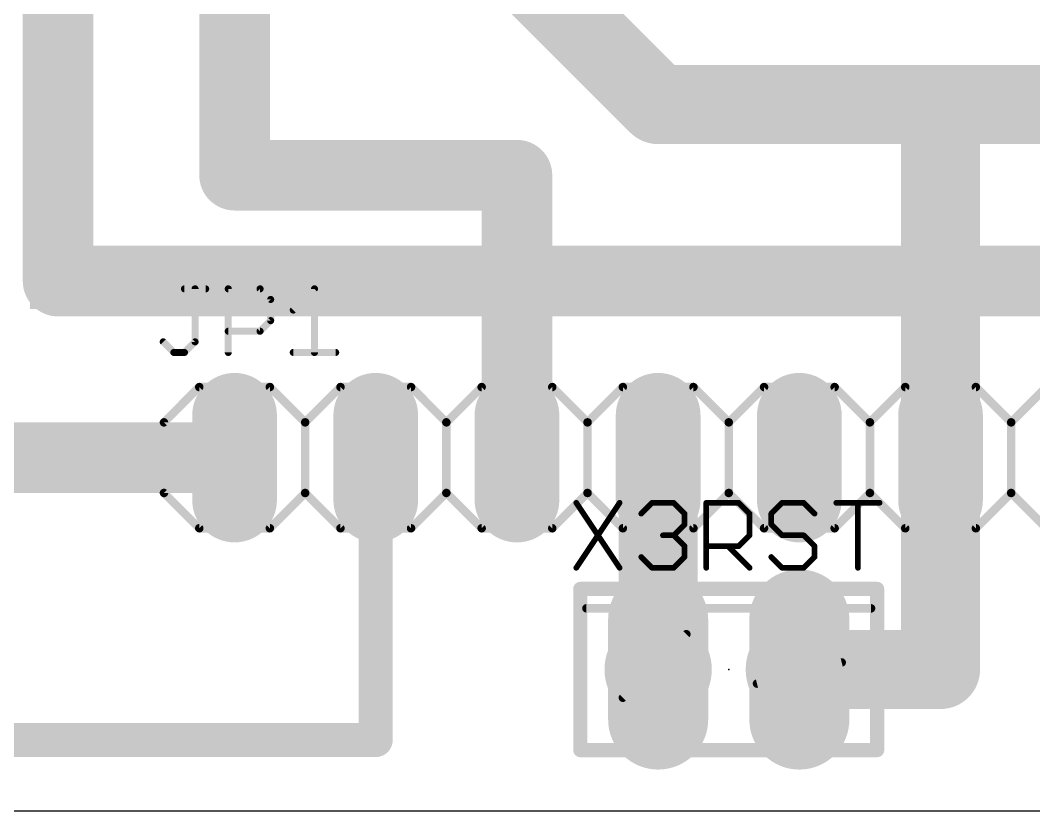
# Model space of a CAD drawing. Extents: x -1 to 60.6, y -1.3 to 45.7.
# Drawn here: x 20.27 to 38.51, y -1.27 to 12.95 of the extents above; entities that cross this region are included whole.
import ezdxf

# ---------------------------------------------------------------- set-up
doc = ezdxf.new("R2010")
doc.units = 0
for name, color, linetype in [('1', 22, 'CONTINUOUS'), ('16', 175, 'CONTINUOUS'), ('17', 82, 'CONTINUOUS'), ('18', 82, 'CONTINUOUS'), ('20', 7, 'CONTINUOUS'), ('21', 253, 'CONTINUOUS'), ('23', 7, 'CONTINUOUS'), ('25', 253, 'CONTINUOUS'), ('51', 253, 'CONTINUOUS')]:
    doc.layers.add(name, color=color, linetype=linetype)

# ---------------------------------------------------------------- blocks, each defined once
blk = doc.blocks.new('RECT')
blk.add_solid([(-0.5, -0.5), (0.5, -0.5), (-0.5, 0.5), (0.5, 0.5)])
blk = doc.blocks.new('LONGP100')
at = {"const_width": 1}
blk.add_lwpolyline([(-0.5, 0), (0.5, 0)], dxfattribs=at)
at = {"const_width": 0.5}
for points in [[(-0.5, 0.25, 1), (-0.5, -0.25)], [(0.5, -0.25, 1), (0.5, 0.25)]]:
    blk.add_lwpolyline(points, format="xyb", dxfattribs=at)
blk = doc.blocks.new('SQUAREV')
blk.add_solid([(-0.5, -0.5), (0.5, -0.5), (-0.5, 0.5), (0.5, 0.5)])

msp = doc.modelspace()

# ---------------------------------------------------------------- linework, layer by layer
at = {"layer": '1', "const_width": 1.27}
for points in [[(24.13, 27.94), (24.13, 11.43)], [(20.955, 16.51), (20.955, 11.43)], [(20.955, 8.255), (49.53, 8.255)]]:
    msp.add_lwpolyline(points, dxfattribs=at)
at = {"layer": '1', "const_width": 0.635}
for points in [[(20.6375, 11.43, 1), (21.2725, 11.43)], [(23.8125, 11.43, 1), (24.4475, 11.43)], [(20.955, 8.5725, 1), (20.955, 7.9375)]]:
    msp.add_lwpolyline(points, format="xyb", dxfattribs=at)
at = {"layer": '16'}
for points, const_width in [([(29.21, 13.97), (31.75, 11.43)], 1.4224), ([(20.955, 11.43), (20.955, 8.255)], 1.27), ([(24.13, 11.43), (24.13, 10.16)], 1.27), ([(31.75, 11.43), (36.83, 11.43)], 1.4224), ([(43.18, 11.43), (36.83, 11.43)], 1.4224), ([(36.83, 11.43), (36.83, 5.08)], 1.4224), ([(24.13, 10.16), (29.21, 10.16)], 1.27), ([(29.21, 10.16), (29.21, 5.08)], 1.27), ([(19.05, 5.08), (24.13, 5.08)], 1.27), ([(31.75, 1.27), (31.75, 5.08)], 1.4224), ([(36.83, 1.27), (36.83, 5.08)], 1.4224), ([(26.67, 0), (26.67, 5.08)], 0.6096), ([(34.29, 1.27), (36.83, 1.27)], 1.4224), ([(5.21, 0), (26.67, 0)], 0.6096)]:
    msp.add_lwpolyline(points, dxfattribs=dict(at, const_width=const_width))
for points, const_width in [([(21.2725, 11.43, 1), (20.6375, 11.43)], 0.635), ([(24.4475, 11.43, 1), (23.8125, 11.43)], 0.635), ([(31.75, 11.7856, 1), (31.75, 11.0744)], 0.7112), ([(31.4986, 11.1786, 1), (32.0014, 11.6814)], 0.7112), ([(36.83, 11.7856, 1), (36.83, 11.0744)], 0.7112), ([(37.1856, 11.43, 1), (36.4744, 11.43)], 0.7112), ([(36.83, 11.0744, 1), (36.83, 11.7856)], 0.7112), ([(24.13, 10.4775, 1), (24.13, 9.8425)], 0.635), ([(29.5275, 10.16, 1), (28.8925, 10.16)], 0.635), ([(29.21, 9.8425, 1), (29.21, 10.4775)], 0.635), ([(23.8125, 10.16, 1), (24.4475, 10.16)], 0.635), ([(20.6375, 8.255, 1), (21.2725, 8.255)], 0.635), ([(24.13, 4.7625, 1), (24.13, 5.3975)], 0.635), ([(32.1056, 5.08, 1), (31.3944, 5.08)], 0.7112), ([(37.1856, 5.08, 1), (36.4744, 5.08)], 0.7112), ([(26.8224, 5.08, 1), (26.5176, 5.08)], 0.3048), ([(28.8925, 5.08, 1), (29.5275, 5.08)], 0.635), ([(36.4744, 5.08, 1), (37.1856, 5.08)], 0.7112), ([(34.29, 1.6256, 1), (34.29, 0.9144)], 0.7112), ([(36.83, 0.9144, 1), (36.83, 1.6256)], 0.7112), ([(31.3944, 1.27, 1), (32.1056, 1.27)], 0.7112), ([(36.4744, 1.27, 1), (37.1856, 1.27)], 0.7112), ([(26.67, -0.1524, 1), (26.67, 0.1524)], 0.3048), ([(26.5176, 0, 1), (26.8224, 0)], 0.3048)]:
    msp.add_lwpolyline(points, format="xyb", dxfattribs=dict(at, const_width=const_width))
at = {"layer": '20'}
msp.add_line((0, -1.27), (60.63, -1.27), dxfattribs=at)
at = {"layer": '21'}
for points, const_width in [([(23.495, 6.35), (22.86, 5.715)], 0.1524), ([(23.495, 6.35), (24.765, 6.35)], 0.1524), ([(24.765, 6.35), (25.4, 5.715)], 0.1524), ([(25.4, 5.715), (26.035, 6.35)], 0.1524), ([(26.035, 6.35), (27.305, 6.35)], 0.1524), ([(27.305, 6.35), (27.94, 5.715)], 0.1524), ([(27.94, 5.715), (28.575, 6.35)], 0.1524), ([(28.575, 6.35), (29.845, 6.35)], 0.1524), ([(29.845, 6.35), (30.48, 5.715)], 0.1524), ([(31.115, 6.35), (30.48, 5.715)], 0.1524), ([(31.115, 6.35), (32.385, 6.35)], 0.1524), ([(32.385, 6.35), (33.02, 5.715)], 0.1524), ([(33.02, 5.715), (33.655, 6.35)], 0.1524), ([(33.655, 6.35), (34.925, 6.35)], 0.1524), ([(34.925, 6.35), (35.56, 5.715)], 0.1524), ([(35.56, 5.715), (36.195, 6.35)], 0.1524), ([(36.195, 6.35), (37.465, 6.35)], 0.1524), ([(37.465, 6.35), (38.1, 5.715)], 0.1524), ([(38.735, 6.35), (38.1, 5.715)], 0.1524), ([(22.86, 5.715), (22.86, 4.445)], 0.1524), ([(25.4, 5.715), (25.4, 4.445)], 0.1524), ([(27.94, 5.715), (27.94, 4.445)], 0.1524), ([(30.48, 5.715), (30.48, 4.445)], 0.1524), ([(33.02, 5.715), (33.02, 4.445)], 0.1524), ([(35.56, 5.715), (35.56, 4.445)], 0.1524), ([(38.1, 5.715), (38.1, 4.445)], 0.1524), ([(22.86, 4.445), (23.495, 3.81)], 0.1524), ([(25.4, 4.445), (24.765, 3.81)], 0.1524), ([(26.035, 3.81), (25.4, 4.445)], 0.1524), ([(27.94, 4.445), (27.305, 3.81)], 0.1524), ([(28.575, 3.81), (27.94, 4.445)], 0.1524), ([(30.48, 4.445), (29.845, 3.81)], 0.1524), ([(30.48, 4.445), (31.115, 3.81)], 0.1524), ([(33.02, 4.445), (32.385, 3.81)], 0.1524), ([(33.655, 3.81), (33.02, 4.445)], 0.1524), ([(35.56, 4.445), (34.925, 3.81)], 0.1524), ([(36.195, 3.81), (35.56, 4.445)], 0.1524), ([(38.1, 4.445), (37.465, 3.81)], 0.1524), ([(38.1, 4.445), (38.735, 3.81)], 0.1524), ([(24.765, 3.81), (23.495, 3.81)], 0.1524), ([(27.305, 3.81), (26.035, 3.81)], 0.1524), ([(29.845, 3.81), (28.575, 3.81)], 0.1524), ([(32.385, 3.81), (31.115, 3.81)], 0.1524), ([(34.925, 3.81), (33.655, 3.81)], 0.1524), ([(37.465, 3.81), (36.195, 3.81)], 0.1524), ([(35.69, 2.72), (30.35, 2.72)], 0.254), ([(30.35, 2.72), (30.35, -0.18)], 0.254), ([(35.69, -0.18), (35.69, 2.72)], 0.254), ([(30.46, 2.37), (35.58, 2.37)], 0.1524), ([(30.35, -0.18), (35.69, -0.18)], 0.254)]:
    msp.add_lwpolyline(points, dxfattribs=dict(at, const_width=const_width))
for points, const_width in [([(23.495, 6.3881, 1), (23.495, 6.3119)], 0.0762), ([(23.5219, 6.3231, 1), (23.4681, 6.3769)], 0.0762), ([(24.7919, 6.3769, 1), (24.7381, 6.3231)], 0.0762), ([(24.765, 6.3119, 1), (24.765, 6.3881)], 0.0762), ([(26.035, 6.3881, 1), (26.035, 6.3119)], 0.0762), ([(26.0619, 6.3231, 1), (26.0081, 6.3769)], 0.0762), ([(27.3319, 6.3769, 1), (27.2781, 6.3231)], 0.0762), ([(27.305, 6.3119, 1), (27.305, 6.3881)], 0.0762), ([(28.575, 6.3881, 1), (28.575, 6.3119)], 0.0762), ([(28.6019, 6.3231, 1), (28.5481, 6.3769)], 0.0762), ([(29.8719, 6.3769, 1), (29.8181, 6.3231)], 0.0762), ([(29.845, 6.3119, 1), (29.845, 6.3881)], 0.0762), ([(31.115, 6.3881, 1), (31.115, 6.3119)], 0.0762), ([(31.1419, 6.3231, 1), (31.0881, 6.3769)], 0.0762), ([(32.4119, 6.3769, 1), (32.3581, 6.3231)], 0.0762), ([(32.385, 6.3119, 1), (32.385, 6.3881)], 0.0762), ([(33.655, 6.3881, 1), (33.655, 6.3119)], 0.0762), ([(33.6819, 6.3231, 1), (33.6281, 6.3769)], 0.0762), ([(34.9519, 6.3769, 1), (34.8981, 6.3231)], 0.0762), ([(34.925, 6.3119, 1), (34.925, 6.3881)], 0.0762), ([(36.195, 6.3881, 1), (36.195, 6.3119)], 0.0762), ([(36.2219, 6.3231, 1), (36.1681, 6.3769)], 0.0762), ([(37.4919, 6.3769, 1), (37.4381, 6.3231)], 0.0762), ([(37.465, 6.3119, 1), (37.465, 6.3881)], 0.0762), ([(22.8981, 5.715, 1), (22.8219, 5.715)], 0.0762), ([(22.8331, 5.7419, 1), (22.8869, 5.6881)], 0.0762), ([(25.4381, 5.715, 1), (25.3619, 5.715)], 0.0762), ([(25.3731, 5.7419, 1), (25.4269, 5.6881)], 0.0762), ([(25.3731, 5.6881, 1), (25.4269, 5.7419)], 0.0762), ([(27.9781, 5.715, 1), (27.9019, 5.715)], 0.0762), ([(27.9131, 5.7419, 1), (27.9669, 5.6881)], 0.0762), ([(27.9131, 5.6881, 1), (27.9669, 5.7419)], 0.0762), ([(30.5181, 5.715, 1), (30.4419, 5.715)], 0.0762), ([(30.4531, 5.7419, 1), (30.5069, 5.6881)], 0.0762), ([(30.4531, 5.6881, 1), (30.5069, 5.7419)], 0.0762), ([(33.0581, 5.715, 1), (32.9819, 5.715)], 0.0762), ([(32.9931, 5.7419, 1), (33.0469, 5.6881)], 0.0762), ([(32.9931, 5.6881, 1), (33.0469, 5.7419)], 0.0762), ([(35.5981, 5.715, 1), (35.5219, 5.715)], 0.0762), ([(35.5331, 5.7419, 1), (35.5869, 5.6881)], 0.0762), ([(35.5331, 5.6881, 1), (35.5869, 5.7419)], 0.0762), ([(38.1381, 5.715, 1), (38.0619, 5.715)], 0.0762), ([(38.0731, 5.7419, 1), (38.1269, 5.6881)], 0.0762), ([(38.0731, 5.6881, 1), (38.1269, 5.7419)], 0.0762), ([(22.8219, 4.445, 1), (22.8981, 4.445)], 0.0762), ([(22.8869, 4.4719, 1), (22.8331, 4.4181)], 0.0762), ([(25.3619, 4.445, 1), (25.4381, 4.445)], 0.0762), ([(25.4269, 4.4719, 1), (25.3731, 4.4181)], 0.0762), ([(25.4269, 4.4181, 1), (25.3731, 4.4719)], 0.0762), ([(27.9019, 4.445, 1), (27.9781, 4.445)], 0.0762), ([(27.9669, 4.4719, 1), (27.9131, 4.4181)], 0.0762), ([(27.9669, 4.4181, 1), (27.9131, 4.4719)], 0.0762), ([(30.4419, 4.445, 1), (30.5181, 4.445)], 0.0762), ([(30.5069, 4.4719, 1), (30.4531, 4.4181)], 0.0762), ([(30.5069, 4.4181, 1), (30.4531, 4.4719)], 0.0762), ([(32.9819, 4.445, 1), (33.0581, 4.445)], 0.0762), ([(33.0469, 4.4719, 1), (32.9931, 4.4181)], 0.0762), ([(33.0469, 4.4181, 1), (32.9931, 4.4719)], 0.0762), ([(35.5219, 4.445, 1), (35.5981, 4.445)], 0.0762), ([(35.5869, 4.4719, 1), (35.5331, 4.4181)], 0.0762), ([(35.5869, 4.4181, 1), (35.5331, 4.4719)], 0.0762), ([(38.0619, 4.445, 1), (38.1381, 4.445)], 0.0762), ([(38.1269, 4.4719, 1), (38.0731, 4.4181)], 0.0762), ([(38.1269, 4.4181, 1), (38.0731, 4.4719)], 0.0762), ([(23.495, 3.8481, 1), (23.495, 3.7719)], 0.0762), ([(23.4681, 3.7831, 1), (23.5219, 3.8369)], 0.0762), ([(24.7381, 3.8369, 1), (24.7919, 3.7831)], 0.0762), ([(24.765, 3.7719, 1), (24.765, 3.8481)], 0.0762), ([(26.035, 3.8481, 1), (26.035, 3.7719)], 0.0762), ([(26.0081, 3.7831, 1), (26.0619, 3.8369)], 0.0762), ([(27.2781, 3.8369, 1), (27.3319, 3.7831)], 0.0762), ([(27.305, 3.7719, 1), (27.305, 3.8481)], 0.0762), ([(28.575, 3.8481, 1), (28.575, 3.7719)], 0.0762), ([(28.5481, 3.7831, 1), (28.6019, 3.8369)], 0.0762), ([(29.8181, 3.8369, 1), (29.8719, 3.7831)], 0.0762), ([(29.845, 3.7719, 1), (29.845, 3.8481)], 0.0762), ([(31.115, 3.8481, 1), (31.115, 3.7719)], 0.0762), ([(31.0881, 3.7831, 1), (31.1419, 3.8369)], 0.0762), ([(32.3581, 3.8369, 1), (32.4119, 3.7831)], 0.0762), ([(32.385, 3.7719, 1), (32.385, 3.8481)], 0.0762), ([(33.655, 3.8481, 1), (33.655, 3.7719)], 0.0762), ([(33.6281, 3.7831, 1), (33.6819, 3.8369)], 0.0762), ([(34.8981, 3.8369, 1), (34.9519, 3.7831)], 0.0762), ([(34.925, 3.7719, 1), (34.925, 3.8481)], 0.0762), ([(36.195, 3.8481, 1), (36.195, 3.7719)], 0.0762), ([(36.1681, 3.7831, 1), (36.2219, 3.8369)], 0.0762), ([(37.4381, 3.8369, 1), (37.4919, 3.7831)], 0.0762), ([(37.465, 3.7719, 1), (37.465, 3.8481)], 0.0762), ([(30.35, 2.7835, 1), (30.35, 2.6565)], 0.127), ([(30.4135, 2.72, 1), (30.2865, 2.72)], 0.127), ([(35.7535, 2.72, 1), (35.6265, 2.72)], 0.127), ([(35.69, 2.6565, 1), (35.69, 2.7835)], 0.127), ([(30.46, 2.4081, 1), (30.46, 2.3319)], 0.0762), ([(35.58, 2.3319, 1), (35.58, 2.4081)], 0.0762), ([(30.35, -0.1165, 1), (30.35, -0.2435)], 0.127), ([(30.2865, -0.18, 1), (30.4135, -0.18)], 0.127), ([(35.6265, -0.18, 1), (35.7535, -0.18)], 0.127), ([(35.69, -0.2435, 1), (35.69, -0.1165)], 0.127)]:
    msp.add_lwpolyline(points, format="xyb", dxfattribs=dict(at, const_width=const_width))
at = {"layer": '23'}
msp.add_point((33.02, 1.27), dxfattribs=at)
at = {"layer": '25'}
for points, const_width in [([(23.2286, 8.1163), (23.61, 8.1163)], 0.127), ([(23.4193, 7.163), (23.4193, 8.1163)], 0.127), ([(24.0167, 6.9723), (24.0167, 8.1163)], 0.127), ([(24.0167, 8.1163), (24.5887, 8.1163)], 0.127), ([(24.5887, 8.1163), (24.7793, 7.9256)], 0.127), ([(25.1861, 7.735), (25.5674, 8.1163)], 0.127), ([(25.5674, 8.1163), (25.5674, 6.9723)], 0.127), ([(24.7793, 7.9256), (24.7793, 7.5443)], 0.127), ([(24.7793, 7.5443), (24.5887, 7.3536)], 0.127), ([(24.5887, 7.3536), (24.0167, 7.3536)], 0.127), ([(22.8473, 7.163), (23.038, 6.9723)], 0.127), ([(23.2286, 6.9723), (23.4193, 7.163)], 0.127), ([(23.038, 6.9723), (23.2286, 6.9723)], 0.127), ([(25.1861, 6.9723), (25.9487, 6.9723)], 0.127), ([(30.2768, 4.2682), (31.0564, 3.0988)], 0.1016), ([(31.0564, 4.2682), (30.2768, 3.0988)], 0.1016), ([(31.4462, 4.0733), (31.6411, 4.2682)], 0.1016), ([(31.6411, 4.2682), (32.0309, 4.2682)], 0.1016), ([(32.0309, 4.2682), (32.2258, 4.0733)], 0.1016), ([(32.6156, 3.0988), (32.6156, 4.2682)], 0.1016), ([(32.6156, 4.2682), (33.2003, 4.2682)], 0.1016), ([(33.2003, 4.2682), (33.3952, 4.0733)], 0.1016), ([(33.9799, 4.2682), (33.785, 4.0733)], 0.1016), ([(34.3697, 4.2682), (33.9799, 4.2682)], 0.1016), ([(34.5646, 4.0733), (34.3697, 4.2682)], 0.1016), ([(34.9544, 4.2682), (35.734, 4.2682)], 0.1016), ([(35.3442, 3.0988), (35.3442, 4.2682)], 0.1016), ([(32.2258, 4.0733), (32.2258, 3.8784)], 0.1016), ([(33.3952, 4.0733), (33.3952, 3.6835)], 0.1016), ([(33.785, 4.0733), (33.785, 3.8784)], 0.1016), ([(32.2258, 3.8784), (32.0309, 3.6835)], 0.1016), ([(33.785, 3.8784), (33.9799, 3.6835)], 0.1016), ([(32.0309, 3.6835), (31.836, 3.6835)], 0.1016), ([(32.0309, 3.6835), (32.2258, 3.4886)], 0.1016), ([(33.3952, 3.6835), (33.2003, 3.4886)], 0.1016), ([(33.9799, 3.6835), (34.3697, 3.6835)], 0.1016), ([(34.3697, 3.6835), (34.5646, 3.4886)], 0.1016), ([(32.2258, 3.4886), (32.2258, 3.2937)], 0.1016), ([(33.2003, 3.4886), (32.6156, 3.4886)], 0.1016), ([(33.0054, 3.4886), (33.3952, 3.0988)], 0.1016), ([(34.5646, 3.4886), (34.5646, 3.2937)], 0.1016), ([(31.6411, 3.0988), (31.4462, 3.2937)], 0.1016), ([(32.2258, 3.2937), (32.0309, 3.0988)], 0.1016), ([(33.9799, 3.0988), (33.785, 3.2937)], 0.1016), ([(34.5646, 3.2937), (34.3697, 3.0988)], 0.1016), ([(32.0309, 3.0988), (31.6411, 3.0988)], 0.1016), ([(34.3697, 3.0988), (33.9799, 3.0988)], 0.1016)]:
    msp.add_lwpolyline(points, dxfattribs=dict(at, const_width=const_width))
for points, const_width in [([(23.2286, 8.148, 1), (23.2286, 8.0845)], 0.0635), ([(23.451, 8.1163, 1), (23.3875, 8.1163)], 0.0635), ([(23.61, 8.0845, 1), (23.61, 8.148)], 0.0635), ([(24.0484, 8.1163, 1), (23.9849, 8.1163)], 0.0635), ([(24.0167, 8.148, 1), (24.0167, 8.0845)], 0.0635), ([(24.6111, 8.1387, 1), (24.5662, 8.0938)], 0.0635), ([(24.5887, 8.0845, 1), (24.5887, 8.148)], 0.0635), ([(25.5992, 8.1163, 1), (25.5357, 8.1163)], 0.0635), ([(25.5899, 8.0938, 1), (25.545, 8.1387)], 0.0635), ([(24.8111, 7.9256, 1), (24.7476, 7.9256)], 0.0635), ([(24.7569, 7.9032, 1), (24.8018, 7.9481)], 0.0635), ([(25.1636, 7.7574, 1), (25.2085, 7.7125)], 0.0635), ([(24.7476, 7.5443, 1), (24.8111, 7.5443)], 0.0635), ([(24.8018, 7.5218, 1), (24.7569, 7.5667)], 0.0635), ([(24.0167, 7.3854, 1), (24.0167, 7.3219)], 0.0635), ([(24.5662, 7.3761, 1), (24.6111, 7.3312)], 0.0635), ([(24.5887, 7.3219, 1), (24.5887, 7.3854)], 0.0635), ([(22.8698, 7.1854, 1), (22.8248, 7.1405)], 0.0635), ([(23.3875, 7.163, 1), (23.451, 7.163)], 0.0635), ([(23.4417, 7.1405, 1), (23.3968, 7.1854)], 0.0635), ([(23.038, 7.0041, 1), (23.038, 6.9406)], 0.0635), ([(23.0155, 6.9498, 1), (23.0604, 6.9948)], 0.0635), ([(23.2062, 6.9948, 1), (23.2511, 6.9498)], 0.0635), ([(23.2286, 6.9406, 1), (23.2286, 7.0041)], 0.0635), ([(23.9849, 6.9723, 1), (24.0484, 6.9723)], 0.0635), ([(25.1861, 7.0041, 1), (25.1861, 6.9406)], 0.0635), ([(25.5357, 6.9723, 1), (25.5992, 6.9723)], 0.0635), ([(25.9487, 6.9406, 1), (25.9487, 7.0041)], 0.0635), ([(30.2979, 4.2823, 1), (30.2557, 4.2541)], 0.0508), ([(31.0775, 4.2541, 1), (31.0353, 4.2823)], 0.0508), ([(31.6411, 4.2936, 1), (31.6411, 4.2428)], 0.0508), ([(31.6591, 4.2502, 1), (31.6231, 4.2862)], 0.0508), ([(32.0489, 4.2862, 1), (32.0129, 4.2502)], 0.0508), ([(32.0309, 4.2428, 1), (32.0309, 4.2936)], 0.0508), ([(32.641, 4.2682, 1), (32.5902, 4.2682)], 0.0508), ([(32.6156, 4.2936, 1), (32.6156, 4.2428)], 0.0508), ([(33.2183, 4.2862, 1), (33.1823, 4.2502)], 0.0508), ([(33.2003, 4.2428, 1), (33.2003, 4.2936)], 0.0508), ([(33.9799, 4.2936, 1), (33.9799, 4.2428)], 0.0508), ([(33.9978, 4.2502, 1), (33.9619, 4.2862)], 0.0508), ([(34.3876, 4.2862, 1), (34.3517, 4.2502)], 0.0508), ([(34.3697, 4.2428, 1), (34.3697, 4.2936)], 0.0508), ([(34.9544, 4.2936, 1), (34.9544, 4.2428)], 0.0508), ([(35.3696, 4.2682, 1), (35.3188, 4.2682)], 0.0508), ([(35.734, 4.2428, 1), (35.734, 4.2936)], 0.0508), ([(31.4282, 4.0913, 1), (31.4642, 4.0553)], 0.0508), ([(32.2512, 4.0733, 1), (32.2004, 4.0733)], 0.0508), ([(32.2078, 4.0553, 1), (32.2438, 4.0913)], 0.0508), ([(33.4206, 4.0733, 1), (33.3698, 4.0733)], 0.0508), ([(33.3772, 4.0553, 1), (33.4132, 4.0913)], 0.0508), ([(33.767, 4.0913, 1), (33.803, 4.0553)], 0.0508), ([(33.8104, 4.0733, 1), (33.7596, 4.0733)], 0.0508), ([(34.5466, 4.0553, 1), (34.5825, 4.0913)], 0.0508), ([(32.2004, 3.8784, 1), (32.2512, 3.8784)], 0.0508), ([(32.2438, 3.8604, 1), (32.2078, 3.8964)], 0.0508), ([(33.803, 3.8964, 1), (33.767, 3.8604)], 0.0508), ([(33.7596, 3.8784, 1), (33.8104, 3.8784)], 0.0508), ([(31.836, 3.7089, 1), (31.836, 3.6581)], 0.0508), ([(32.0489, 3.7015, 1), (32.0129, 3.6655)], 0.0508), ([(32.0129, 3.7015, 1), (32.0489, 3.6655)], 0.0508), ([(32.0309, 3.6581, 1), (32.0309, 3.7089)], 0.0508), ([(33.3698, 3.6835, 1), (33.4206, 3.6835)], 0.0508), ([(33.4132, 3.6655, 1), (33.3772, 3.7015)], 0.0508), ([(33.9799, 3.7089, 1), (33.9799, 3.6581)], 0.0508), ([(33.9619, 3.6655, 1), (33.9978, 3.7015)], 0.0508), ([(34.3876, 3.7015, 1), (34.3517, 3.6655)], 0.0508), ([(34.3697, 3.6581, 1), (34.3697, 3.7089)], 0.0508), ([(32.2512, 3.4886, 1), (32.2004, 3.4886)], 0.0508), ([(32.2078, 3.4706, 1), (32.2438, 3.5066)], 0.0508), ([(32.6156, 3.514, 1), (32.6156, 3.4632)], 0.0508), ([(33.0234, 3.5066, 1), (32.9874, 3.4706)], 0.0508), ([(33.1823, 3.5066, 1), (33.2183, 3.4706)], 0.0508), ([(33.2003, 3.4632, 1), (33.2003, 3.514)], 0.0508), ([(34.59, 3.4886, 1), (34.5392, 3.4886)], 0.0508), ([(34.5466, 3.4706, 1), (34.5825, 3.5066)], 0.0508), ([(31.4642, 3.3117, 1), (31.4282, 3.2757)], 0.0508), ([(32.2004, 3.2937, 1), (32.2512, 3.2937)], 0.0508), ([(32.2438, 3.2757, 1), (32.2078, 3.3117)], 0.0508), ([(33.803, 3.3117, 1), (33.767, 3.2757)], 0.0508), ([(34.5392, 3.2937, 1), (34.59, 3.2937)], 0.0508), ([(34.5825, 3.2757, 1), (34.5466, 3.3117)], 0.0508), ([(30.2557, 3.1129, 1), (30.2979, 3.0847)], 0.0508), ([(31.0353, 3.0847, 1), (31.0775, 3.1129)], 0.0508), ([(31.6411, 3.1242, 1), (31.6411, 3.0734)], 0.0508), ([(31.6231, 3.0808, 1), (31.6591, 3.1168)], 0.0508), ([(32.0129, 3.1168, 1), (32.0489, 3.0808)], 0.0508), ([(32.0309, 3.0734, 1), (32.0309, 3.1242)], 0.0508), ([(32.5902, 3.0988, 1), (32.641, 3.0988)], 0.0508), ([(33.3772, 3.0808, 1), (33.4132, 3.1168)], 0.0508), ([(33.9799, 3.1242, 1), (33.9799, 3.0734)], 0.0508), ([(33.9619, 3.0808, 1), (33.9978, 3.1168)], 0.0508), ([(34.3517, 3.1168, 1), (34.3876, 3.0808)], 0.0508), ([(34.3697, 3.0734, 1), (34.3697, 3.1242)], 0.0508), ([(35.3188, 3.0988, 1), (35.3696, 3.0988)], 0.0508)]:
    msp.add_lwpolyline(points, format="xyb", dxfattribs=dict(at, const_width=const_width))
at = {"layer": '51'}
for points, const_width in [([(31.75, 0.381, 1), (31.75, 2.159, 1), (31.75, 0.381)], 0.1524), ([(34.29, 0.381, 1), (34.29, 2.159, 1), (34.29, 0.381)], 0.1524), ([(32.2849, 1.8781, 1), (32.2311, 1.9319)], 0.0762), ([(35.0612, 1.36, 1), (35.0428, 1.434)], 0.0762), ([(33.5188, 1.053, 1), (33.5372, 0.979)], 0.0762), ([(31.0881, 0.7889, 1), (31.1419, 0.7351)], 0.0762)]:
    msp.add_lwpolyline(points, format="xyb", dxfattribs=dict(at, const_width=const_width))
at = {"layer": '51', "const_width": 0.1524}
for points in [[(31.115, 0.762), (32.258, 1.905)], [(33.528, 1.016), (35.052, 1.397)]]:
    msp.add_lwpolyline(points, dxfattribs=at)

# ---------------------------------------------------------------- block references
at = {"layer": '17', "rotation": 90}
for p, xscale, yscale in [((24.13, 5.08), 1.524, 1.524), ((24.13, 5.08), 1.524, 1.524), ((26.67, 5.08), 1.524, 1.524), ((26.67, 5.08), 1.524, 1.524), ((29.21, 5.08), 1.524, 1.524), ((29.21, 5.08), 1.524, 1.524), ((31.75, 5.08), 1.524, 1.524), ((31.75, 5.08), 1.524, 1.524), ((34.29, 5.08), 1.524, 1.524), ((34.29, 5.08), 1.524, 1.524), ((36.83, 5.08), 1.524, 1.524), ((36.83, 5.08), 1.524, 1.524), ((31.75, 1.27), 1.8, 1.8), ((31.75, 1.27), 1.8, 1.8), ((34.29, 1.27), 1.8, 1.8), ((34.29, 1.27), 1.8, 1.8)]:
    msp.add_blockref('LONGP100', p, dxfattribs=dict(at, xscale=xscale, yscale=yscale))
at = {"layer": '18', "xscale": 1.0064, "yscale": 1.0064}
for p in [(20.955, 11.43), (20.955, 11.43), (24.13, 11.43), (24.13, 11.43), (20.955, 8.255), (20.955, 8.255)]:
    msp.add_blockref('SQUAREV', p, dxfattribs=at)
at = {"layer": '51', "xscale": 0.508, "yscale": 0.508}
for p in [(24.13, 5.08), (26.67, 5.08), (29.21, 5.08), (31.75, 5.08), (34.29, 5.08), (36.83, 5.08)]:
    msp.add_blockref('RECT', p, dxfattribs=at)

doc.saveas('drawing.dxf')
